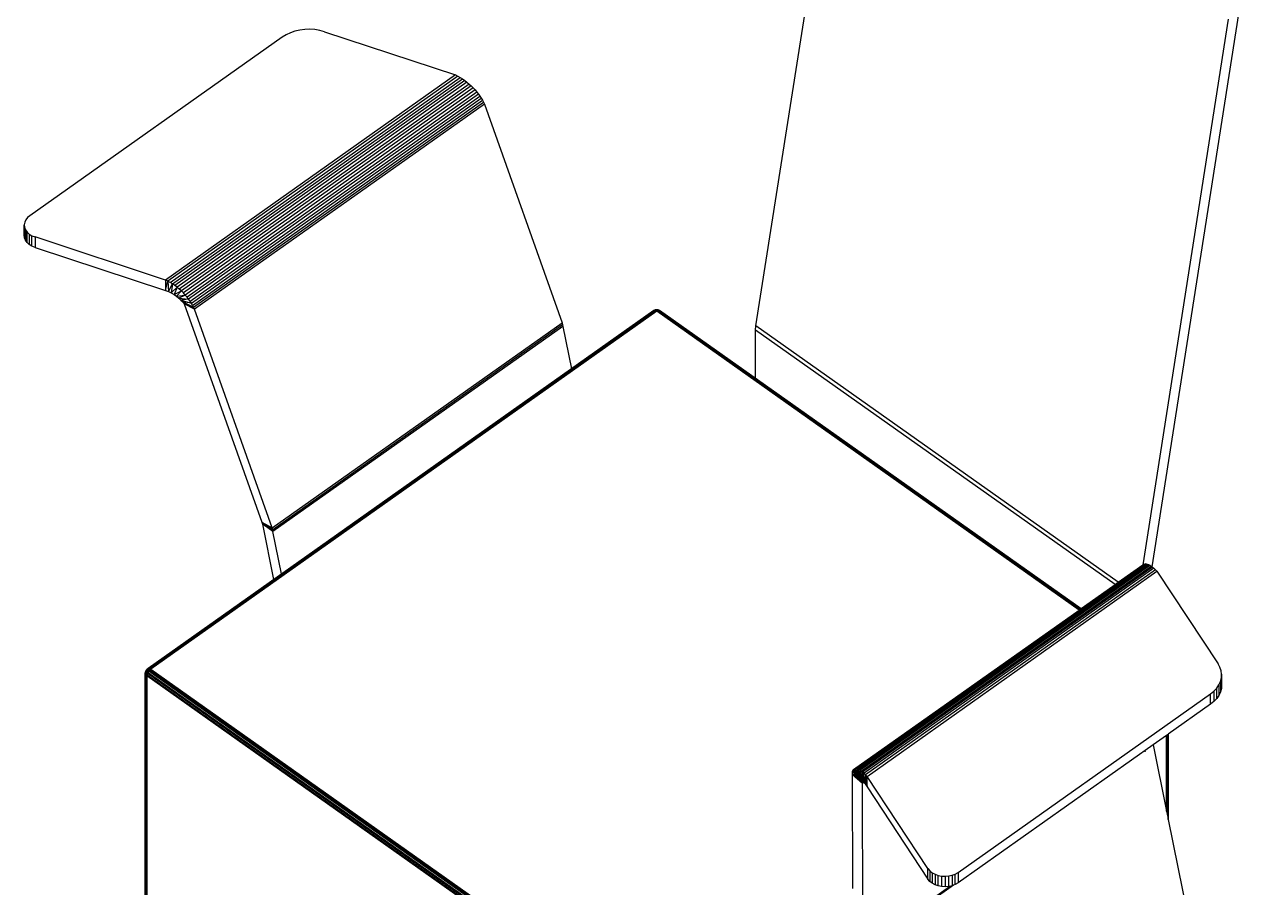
# Model space of a CAD drawing. Header units: millimetres. Extents: x 1918 to 7324, y -1954 to 2054.
# Drawn here: x 5427 to 6096, y 944 to 1419 of the extents above; entities that cross this region are included whole.
import ezdxf

# ---------------------------------------------------------------- set-up
doc = ezdxf.new("R2010")
doc.units = ezdxf.units.MM

msp = doc.modelspace()

# ---------------------------------------------------------------- linework, layer by layer
for p, q in [((5829.82, 1253.31), (5879.59, 1570.77)), ((6047.92, 1120.81), (6095.62, 1425.09)), ((6089.91, 1422.06), (6042.84, 1121.79)), ((5569.14, 1412.29), (5430.1, 1313.97)), ((5571.23, 1413.58), (5569.14, 1412.29)), ((5573.56, 1414.66), (5571.23, 1413.58)), ((5576.07, 1415.51), (5573.56, 1414.66)), ((5578.72, 1416.11), (5576.07, 1415.51)), ((5581.46, 1416.45), (5578.72, 1416.11)), ((5584.24, 1416.53), (5581.46, 1416.45)), ((5587.01, 1416.34), (5584.24, 1416.53)), ((5589.71, 1415.89), (5587.01, 1416.34)), ((5592.31, 1415.18), (5589.71, 1415.89)), ((5592.31, 1415.18), (5664.39, 1391.41)), ((5664.39, 1391.41), (5504.84, 1278.59)), ((5665.7, 1390.77), (5506.15, 1277.95)), ((5664.39, 1391.41), (5665.7, 1390.77)), ((5665.7, 1390.77), (5667.01, 1390.05)), ((5507.46, 1277.23), (5667.01, 1390.05)), ((5508.75, 1276.42), (5668.3, 1389.24)), ((5669.56, 1388.36), (5510.01, 1275.54)), ((5670.79, 1387.42), (5511.24, 1274.59)), ((5671.99, 1386.41), (5512.44, 1273.59)), ((5673.13, 1385.36), (5513.58, 1272.54)), ((5674.22, 1384.27), (5514.67, 1271.45)), ((5667.01, 1390.05), (5668.3, 1389.24)), ((5668.3, 1389.24), (5669.56, 1388.36)), ((5669.56, 1388.36), (5670.79, 1387.42)), ((5670.79, 1387.42), (5671.99, 1386.41)), ((5671.99, 1386.41), (5673.13, 1385.36)), ((5673.13, 1385.36), (5674.22, 1384.27)), ((5674.22, 1384.27), (5675.26, 1383.15)), ((5675.26, 1383.15), (5515.71, 1270.33)), ((5676.22, 1382.02), (5516.67, 1269.19)), ((5677.11, 1380.87), (5517.56, 1268.05)), ((5518.38, 1266.9), (5677.93, 1379.72)), ((5519.11, 1265.76), (5678.67, 1378.59)), ((5519.77, 1264.65), (5679.32, 1377.47)), ((5675.26, 1383.15), (5676.22, 1382.02)), ((5676.22, 1382.02), (5677.11, 1380.87)), ((5677.11, 1380.87), (5677.93, 1379.72)), ((5677.93, 1379.72), (5678.67, 1378.59)), ((5678.67, 1378.59), (5679.32, 1377.47)), ((5679.32, 1377.47), (5679.88, 1376.38)), ((5520.33, 1263.56), (5679.88, 1376.38)), ((5680.35, 1375.34), (5520.8, 1262.52)), ((5679.88, 1376.38), (5680.35, 1375.34)), ((5680.35, 1375.34), (5723.17, 1255.08)), ((5427.32, 1310.35), (5427.1, 1308.97)), ((5427.91, 1311.68), (5427.32, 1310.35)), ((5428.85, 1312.9), (5427.91, 1311.68)), ((5430.1, 1313.97), (5428.85, 1312.9)), ((5427.1, 1308.97), (5427.25, 1307.59)), ((5427.1, 1303.17), (5427.1, 1308.97)), ((5427.25, 1307.59), (5427.77, 1306.25)), ((5427.25, 1307.59), (5427.25, 1301.78)), ((5427.77, 1306.25), (5428.65, 1305)), ((5427.77, 1306.25), (5427.77, 1300.44)), ((5428.65, 1305), (5429.85, 1303.9)), ((5428.65, 1299.2), (5428.65, 1305)), ((5429.85, 1303.9), (5431.32, 1302.98)), ((5429.85, 1303.9), (5429.85, 1298.1)), ((5427.25, 1301.78), (5427.1, 1303.17)), ((5427.77, 1300.44), (5427.25, 1301.78)), ((5428.65, 1299.2), (5427.77, 1300.44)), ((5429.85, 1298.1), (5428.65, 1299.2)), ((5431.32, 1297.18), (5429.85, 1298.1)), ((5431.32, 1302.98), (5433.02, 1302.27)), ((5431.32, 1297.18), (5431.32, 1302.98)), ((5433.02, 1296.47), (5431.32, 1297.18)), ((5433.02, 1302.27), (5433.02, 1296.47)), ((5504.84, 1278.59), (5433.02, 1302.27)), ((5433.02, 1296.47), (5504.84, 1272.79)), ((5504.84, 1278.59), (5504.84, 1272.79)), ((5506.15, 1277.95), (5504.84, 1278.59)), ((5504.84, 1272.79), (5506.15, 1277.95)), ((5506.15, 1277.95), (5506.45, 1272.23)), ((5507.46, 1277.23), (5506.15, 1277.95)), ((5508.75, 1276.42), (5507.46, 1277.23)), ((5504.84, 1272.79), (5506.45, 1272.23)), ((5506.45, 1272.23), (5508.75, 1276.42)), ((5506.45, 1272.23), (5508.03, 1271.49)), ((5508.75, 1276.42), (5508.03, 1271.49)), ((5508.03, 1271.49), (5511.24, 1274.59)), ((5508.03, 1271.49), (5509.53, 1270.62)), ((5510.01, 1275.54), (5508.75, 1276.42)), ((5511.24, 1274.59), (5509.53, 1270.62)), ((5509.53, 1270.62), (5513.58, 1272.54)), ((5509.53, 1270.62), (5510.94, 1269.64)), ((5511.24, 1274.59), (5510.01, 1275.54)), ((5513.58, 1272.54), (5510.94, 1269.64)), ((5510.94, 1269.64), (5515.71, 1270.33)), ((5512.44, 1273.59), (5511.24, 1274.59)), ((5515.71, 1270.33), (5512.22, 1268.61)), ((5513.58, 1272.54), (5512.44, 1273.59)), ((5514.67, 1271.45), (5513.58, 1272.54)), ((5515.71, 1270.33), (5514.67, 1271.45)), ((5516.67, 1269.19), (5515.71, 1270.33)), ((5510.94, 1269.64), (5512.22, 1268.61)), ((5512.22, 1268.61), (5517.56, 1268.05)), ((5512.22, 1268.61), (5513.35, 1267.55)), ((5517.56, 1268.05), (5513.35, 1267.55)), ((5513.35, 1267.55), (5519.11, 1265.76)), ((5513.35, 1267.55), (5514.31, 1266.52)), ((5519.11, 1265.76), (5514.31, 1266.52)), ((5514.31, 1266.52), (5520.33, 1263.56)), ((5514.31, 1266.52), (5515.08, 1265.55)), ((5515.08, 1265.55), (5557.9, 1145.3)), ((5520.8, 1262.52), (5515.08, 1265.55)), ((5515.08, 1265.55), (5520.33, 1263.56)), ((5517.56, 1268.05), (5516.67, 1269.19)), ((5518.38, 1266.9), (5517.56, 1268.05)), ((5519.11, 1265.76), (5518.38, 1266.9)), ((5519.77, 1264.65), (5519.11, 1265.76)), ((5520.33, 1263.56), (5519.77, 1264.65)), ((5520.8, 1262.52), (5520.33, 1263.56)), ((5773.7, 1261.8), (5495.21, 1064.88)), ((5495.66, 1064.91), (5774.15, 1261.83)), ((5496.19, 1064.75), (5774.68, 1261.68)), ((5775.24, 1261.35), (5496.75, 1064.43)), ((5563.62, 1142.26), (5520.8, 1262.52)), ((5728.24, 1229.7), (5773.36, 1261.6)), ((5773.7, 1261.8), (5773.36, 1261.6)), ((5774.41, 1262.14), (5773.7, 1261.8)), ((5773.7, 1261.8), (5774.15, 1261.87)), ((5773.7, 1261.8), (5774.09, 1261.83)), ((5774.15, 1261.87), (5774.09, 1261.83)), ((5774.15, 1261.83), (5774.09, 1261.83)), ((5774.15, 1261.87), (5774.79, 1261.96)), ((5774.21, 1261.84), (5774.15, 1261.87)), ((5774.15, 1261.83), (5774.15, 1261.87)), ((5774.21, 1261.84), (5774.15, 1261.83)), ((5774.68, 1261.68), (5774.15, 1261.83)), ((5774.79, 1261.96), (5774.21, 1261.84)), ((5775.24, 1262.25), (5774.41, 1262.14)), ((5774.41, 1262.14), (5774.79, 1261.96)), ((5774.79, 1261.96), (5774.68, 1261.68)), ((5775.24, 1261.35), (5774.68, 1261.68)), ((5775.24, 1262.02), (5774.79, 1261.96)), ((5774.79, 1261.96), (5775.24, 1261.35)), ((5775.24, 1262.02), (5775.24, 1262.25)), ((5776.07, 1262.14), (5775.24, 1262.25)), ((5775.24, 1261.35), (5775.24, 1262.02)), ((5775.69, 1261.96), (5775.24, 1262.02)), ((5775.24, 1261.35), (5775.69, 1261.96)), ((5775.24, 1261.35), (5775.8, 1261.68)), ((6007.71, 1096.97), (5775.24, 1261.35)), ((5775.69, 1261.96), (5776.07, 1262.14)), ((5776.29, 1261.87), (5775.69, 1261.96)), ((5775.8, 1261.68), (5775.69, 1261.96)), ((5775.69, 1261.96), (5776.33, 1261.83)), ((5775.8, 1261.68), (5776.33, 1261.83)), ((5775.8, 1261.68), (6008.23, 1097.33)), ((5776.78, 1261.8), (5776.07, 1262.14)), ((5776.29, 1261.87), (5776.07, 1262.14)), ((5776.33, 1261.83), (5776.29, 1261.87)), ((5776.33, 1261.83), (5776.78, 1261.8)), ((5776.33, 1261.83), (6008.6, 1097.59)), ((5776.78, 1261.8), (5777.12, 1261.6)), ((6008.81, 1097.73), (5776.78, 1261.8)), ((5777.12, 1261.6), (5829.63, 1224.47)), ((5563.62, 1142.26), (5723.17, 1255.08)), ((5723.41, 1253.99), (5563.86, 1141.17)), ((5723.56, 1252.95), (5564, 1140.13)), ((5723.17, 1255.08), (5723.41, 1253.99)), ((5723.41, 1253.99), (5723.56, 1252.95)), ((5723.56, 1252.95), (5728.24, 1229.7)), ((5829.63, 1251.04), (5829.82, 1253.31)), ((5829.63, 1224.47), (5829.63, 1251.04)), ((6027.62, 1111.04), (5829.63, 1251.04)), ((6029.32, 1112.24), (5829.82, 1253.31)), ((5568.69, 1116.88), (5728.24, 1229.7)), ((5829.63, 1224.47), (6008.84, 1097.75)), ((5557.9, 1145.3), (5563.62, 1142.26)), ((5557.9, 1145.3), (5563.86, 1141.17)), ((5561.13, 1142.16), (5557.9, 1145.3)), ((5557.9, 1145.3), (5558.2, 1144.24)), ((5558.2, 1144.24), (5564.33, 1113.8)), ((5561.13, 1142.16), (5558.2, 1144.24)), ((5564, 1140.13), (5561.13, 1142.16)), ((5563.86, 1141.17), (5561.13, 1142.16)), ((5563.86, 1141.17), (5563.62, 1142.26)), ((5564, 1140.13), (5563.86, 1141.17)), ((5568.69, 1116.88), (5564, 1140.13)), ((5564.33, 1113.8), (5568.69, 1116.88)), ((5884.03, 1009.43), (6043.58, 1122.25)), ((5884.52, 1009.54), (6044.07, 1122.36)), ((6044.63, 1122.36), (5885.07, 1009.54)), ((5885.69, 1009.42), (6045.24, 1122.24)), ((5886.36, 1009.19), (6045.91, 1122.01)), ((5887.07, 1008.84), (6046.63, 1121.66)), ((5887.83, 1008.38), (6047.38, 1121.2)), ((6048.17, 1120.63), (5888.61, 1007.81)), ((6048.98, 1119.95), (5889.43, 1007.13)), ((6049.81, 1119.17), (5890.25, 1006.35)), ((5891.09, 1005.47), (6050.64, 1118.29)), ((6029.32, 1112.24), (6042.84, 1121.79)), ((6042.84, 1121.79), (6043.17, 1122.03)), ((6043.17, 1122.03), (6043.38, 1122.14)), ((6043.38, 1122.14), (6043.58, 1122.25)), ((6043.58, 1122.25), (6044.07, 1122.36)), ((6044.07, 1122.36), (6044.63, 1122.36)), ((6044.63, 1122.36), (6045.24, 1122.24)), ((6045.24, 1122.24), (6045.91, 1122.01)), ((6045.91, 1122.01), (6046.63, 1121.66)), ((6046.63, 1121.66), (6047.38, 1121.2)), ((6047.38, 1121.2), (6047.92, 1120.81)), ((6047.92, 1120.81), (6048.17, 1120.63)), ((6048.17, 1120.63), (6048.98, 1119.95)), ((6048.98, 1119.95), (6049.81, 1119.17)), ((6049.81, 1119.17), (6050.64, 1118.29)), ((6050.64, 1118.29), (6084.26, 1067.32)), ((5494.86, 1064.67), (5564.33, 1113.8)), ((6008.84, 1097.75), (6027.62, 1111.04)), ((6027.62, 1111.04), (6029.32, 1112.24)), ((5883.62, 1009.21), (6007.71, 1096.97)), ((6007.71, 1096.97), (6008.23, 1097.33)), ((6008.23, 1097.33), (6008.6, 1097.59)), ((6008.6, 1097.59), (6008.81, 1097.73)), ((6008.81, 1097.73), (6008.84, 1097.75)), ((5494.12, 1063.86), (5493.78, 1062.82)), ((5493.78, 1062.82), (5493.88, 1062.99)), ((5493.88, 1062.99), (5493.78, 1062.63)), ((5493.91, 1063.09), (5493.88, 1062.99)), ((5494.12, 1063.86), (5493.91, 1063.09)), ((5494.57, 1063.79), (5493.91, 1063.09)), ((5493.91, 1063.09), (5494.12, 1062.32)), ((5494.12, 1063.86), (5494.86, 1064.67)), ((5494.74, 1064.38), (5494.12, 1063.86)), ((5494.12, 1062.32), (5494.74, 1063.2)), ((5494.74, 1064.38), (5494.57, 1063.79)), ((5495.57, 1064.26), (5494.57, 1063.79)), ((5494.57, 1063.79), (5494.74, 1063.2)), ((5495.66, 1064.91), (5494.74, 1064.38)), ((5495.21, 1064.88), (5494.74, 1064.38)), ((5494.86, 1064.67), (5494.74, 1064.38)), ((5495.66, 1064.58), (5494.74, 1064.38)), ((5494.74, 1063.2), (5495.66, 1063.95)), ((5494.74, 1063.2), (5495.21, 1062.7)), ((5494.74, 1063.2), (5494.86, 1062.01)), ((5495.21, 1064.88), (5494.86, 1064.67)), ((5495.66, 1064.91), (5495.21, 1064.88)), ((5495.21, 1062.7), (5495.66, 1063.95)), ((5495.66, 1063.37), (5495.21, 1062.7)), ((5495.66, 1064.58), (5495.57, 1064.26)), ((5496.75, 1064.43), (5495.57, 1064.26)), ((5495.57, 1064.26), (5495.66, 1063.95)), ((5495.66, 1064.58), (5495.66, 1064.91)), ((5496.19, 1064.75), (5495.66, 1064.91)), ((5496.19, 1064.75), (5495.66, 1064.58)), ((5496.75, 1064.43), (5495.66, 1064.58)), ((5495.66, 1063.95), (5496.75, 1064.43)), ((5496.19, 1063.96), (5495.66, 1063.37)), ((5495.66, 1063.95), (5496.19, 1063.96)), ((5495.66, 1063.95), (5495.66, 1063.37)), ((5774.15, 866.45), (5495.66, 1063.37)), ((5496.75, 1064.43), (5496.19, 1064.75)), ((5496.75, 1064.43), (5496.19, 1063.96)), ((5774.68, 867.03), (5496.19, 1063.96)), ((5496.75, 1064.43), (5775.24, 867.51)), ((6085.26, 1065.49), (6084.26, 1067.32)), ((6085.9, 1063.57), (6085.26, 1065.49)), ((6086.17, 1061.61), (6085.9, 1063.57)), ((5493.67, 1062.25), (5493.78, 1062.82)), ((5493.78, 1062.63), (5493.67, 1062.25)), ((5493.67, 1062.25), (5493.78, 1062.27)), ((5493.67, 741.7), (5493.67, 1062.25)), ((5493.78, 1061.69), (5493.67, 1062.25)), ((5493.78, 1062.82), (5493.78, 1062.63)), ((5493.78, 1062.27), (5494.08, 1062.31)), ((5493.78, 1062.27), (5493.78, 1061.69)), ((5493.78, 1061.69), (5494.08, 1062.25)), ((5494.08, 1061.17), (5493.78, 1061.69)), ((5493.78, 1061.69), (5493.78, 741.14)), ((5494.08, 1061.17), (5494.12, 1062.32)), ((5494.08, 1062.25), (5494.12, 1062.32)), ((5494.08, 1062.31), (5494.12, 1062.32)), ((5494.08, 1062.31), (5494.08, 1062.25)), ((5494.65, 1061.33), (5494.08, 1061.17)), ((5494.08, 740.61), (5494.08, 1061.17)), ((5494.57, 1060.72), (5494.08, 1061.17)), ((5494.12, 1062.32), (5494.65, 1061.33)), ((5494.86, 1062.01), (5494.12, 1062.32)), ((5494.65, 1061.33), (5494.57, 1060.72)), ((5494.57, 1060.72), (5494.57, 740.16)), ((5773.06, 863.79), (5494.57, 1060.72)), ((5494.86, 1062.01), (5494.65, 1061.33)), ((5494.65, 1061.33), (5773.14, 864.41)), ((5495.21, 1062.7), (5494.86, 1062.01)), ((5773.36, 865.09), (5494.86, 1062.01)), ((5495.21, 1062.7), (5773.7, 865.78)), ((6084.73, 1055.84), (6085.58, 1057.71)), ((6085.58, 1057.71), (6086.06, 1059.65)), ((6085.58, 1057.71), (6085.58, 1051.91)), ((6086.06, 1059.65), (6086.17, 1061.61)), ((6086.06, 1059.65), (6086.06, 1053.84)), ((6086.17, 1061.61), (6086.17, 1055.81)), ((5941.13, 952.62), (6080.17, 1050.93)), ((6080.17, 1050.93), (6082, 1052.42)), ((6080.17, 1045.13), (6080.17, 1050.93)), ((6082, 1052.42), (6083.53, 1054.06)), ((6082, 1052.42), (6082, 1046.61)), ((6083.53, 1054.06), (6084.73, 1055.84)), ((6083.53, 1048.26), (6083.53, 1054.06)), ((6084.73, 1050.03), (6083.53, 1048.26)), ((6084.73, 1055.84), (6084.73, 1050.03)), ((6085.58, 1051.91), (6084.73, 1050.03)), ((6086.06, 1053.84), (6085.58, 1051.91)), ((6086.17, 1055.81), (6086.06, 1053.84)), ((6080.17, 1045.13), (6056.81, 1028.61)), ((6082, 1046.61), (6080.17, 1045.13)), ((6083.53, 1048.26), (6082, 1046.61)), ((6055.91, 1027.98), (6048.55, 1022.77)), ((6056.4, 1028.32), (6055.91, 1027.98)), ((6055.91, 986.26), (6055.91, 1027.98)), ((6056.7, 1028.54), (6056.4, 1028.32)), ((6056.4, 1028.32), (6056.4, 983.83)), ((6056.81, 1028.61), (6056.7, 1028.54)), ((6056.7, 1028.54), (6056.7, 982.3)), ((6056.81, 981.78), (6056.81, 1028.61)), ((6048.55, 1022.77), (5941.13, 946.82)), ((6044.33, 1019.04), (6044.32, 1019.08)), ((6048.55, 1022.77), (6055.91, 986.26)), ((5884.52, 1009.54), (5884.03, 1009.43)), ((5888.48, 1002.56), (5884.52, 1009.54)), ((5885.07, 1009.54), (5884.52, 1009.54)), ((5884.52, 1009.54), (5888.8, 1002.46)), ((5885.69, 1009.42), (5885.07, 1009.54)), ((5882.85, 1007.91), (5882.76, 1007.28)), ((5882.76, 1007.28), (5888.3, 1002.07)), ((5882.76, 1007.28), (5882.77, 1006.57)), ((5882.76, 1007.28), (5888.48, 1001.52)), ((5888.48, 1001.52), (5882.77, 1006.57)), ((5882.77, 1006.57), (5883, 943.7)), ((5883.02, 1008.44), (5882.85, 1007.91)), ((5883.28, 1008.88), (5883.02, 1008.44)), ((5888.3, 1002.07), (5883.02, 1008.44)), ((5883.02, 1008.44), (5888.3, 1002.43)), ((5883.62, 1009.21), (5883.28, 1008.88)), ((5884.03, 1009.43), (5883.62, 1009.21)), ((5883.62, 1009.21), (5888.48, 1002.56)), ((5888.3, 1002.43), (5883.62, 1009.21)), ((5886.36, 1009.19), (5885.69, 1009.42)), ((5885.69, 1009.42), (5889.26, 1002.11)), ((5888.8, 1002.46), (5885.69, 1009.42)), ((5887.07, 1008.84), (5886.36, 1009.19)), ((5889.26, 1002.11), (5887.07, 1008.84)), ((5887.83, 1008.38), (5887.07, 1008.84)), ((5887.07, 1008.84), (5889.81, 1001.53)), ((5888.61, 1007.81), (5887.83, 1008.38)), ((5889.81, 1001.53), (5888.61, 1007.81)), ((5889.43, 1007.13), (5888.61, 1007.81)), ((5888.61, 1007.81), (5890.43, 1000.71)), ((5890.25, 1006.35), (5889.43, 1007.13)), ((5890.43, 1000.71), (5890.25, 1006.35)), ((5890.25, 1006.35), (5891.09, 999.67)), ((5891.09, 1005.47), (5890.25, 1006.35)), ((5891.09, 999.67), (5891.09, 1005.47)), ((5924.58, 954.68), (5891.09, 1005.47)), ((5888.3, 1002.43), (5888.48, 1002.56)), ((5888.3, 1002.07), (5888.8, 1002.46)), ((5888.3, 1002.07), (5888.3, 1002.43)), ((5888.48, 1001.52), (5888.3, 1002.07)), ((5888.48, 1002.56), (5888.8, 1002.46)), ((5889.28, 1002.09), (5888.48, 1001.52)), ((5888.81, 911.31), (5888.48, 1001.52)), ((5888.8, 1002.46), (5889.26, 1002.11)), ((5889.26, 1002.11), (5889.28, 1002.09)), ((5889.28, 1002.09), (5889.81, 1001.53)), ((5889.81, 1001.53), (5890.43, 1000.71)), ((5890.43, 1000.71), (5891.09, 999.67)), ((5891.09, 999.67), (5924.58, 948.88)), ((6055.91, 986.26), (6056.4, 983.83)), ((6056.4, 983.83), (6056.7, 982.3)), ((6056.7, 982.3), (6056.81, 981.78)), ((6056.81, 981.78), (6076.38, 884.6)), ((5924.58, 948.88), (5924.58, 954.68)), ((5924.58, 954.68), (5925.58, 953.48)), ((5925.58, 953.48), (5926.88, 952.44)), ((5925.58, 953.48), (5925.58, 947.68)), ((5926.88, 952.44), (5928.44, 951.6)), ((5926.88, 952.44), (5926.88, 946.64)), ((5928.44, 951.6), (5930.2, 950.98)), ((5928.44, 951.6), (5928.44, 945.8)), ((5930.2, 950.98), (5932.1, 950.61)), ((5930.2, 945.17), (5930.2, 950.98)), ((5932.1, 950.61), (5934.06, 950.5)), ((5932.1, 950.61), (5932.1, 944.8)), ((5934.06, 950.5), (5936.01, 950.65)), ((5934.06, 950.5), (5934.06, 944.69)), ((5936.01, 950.65), (5937.89, 951.07)), ((5936.01, 944.85), (5936.01, 950.65)), ((5937.89, 951.07), (5939.61, 951.73)), ((5937.89, 951.07), (5937.89, 945.27)), ((5939.61, 951.73), (5941.13, 952.62)), ((5939.61, 945.93), (5939.61, 951.73)), ((5941.13, 952.62), (5941.13, 946.82)), ((5888.81, 911.31), (5936.35, 944.93)), ((5938.66, 945.57), (5888.91, 910.39)), ((5925.58, 947.68), (5924.58, 948.88)), ((5926.88, 946.64), (5925.58, 947.68)), ((5928.44, 945.8), (5926.88, 946.64)), ((5930.2, 945.17), (5928.44, 945.8)), ((5932.1, 944.8), (5930.2, 945.17)), ((5934.06, 944.69), (5932.1, 944.8)), ((5936.01, 944.85), (5934.06, 944.69)), ((5936.35, 944.93), (5936.01, 944.85)), ((5937.89, 945.27), (5936.35, 944.93)), ((5938.66, 945.57), (5937.89, 945.27)), ((5939.61, 945.93), (5938.66, 945.57)), ((5941.13, 946.82), (5939.61, 945.93))]:
    msp.add_line(p, q)

doc.saveas('drawing.dxf')
